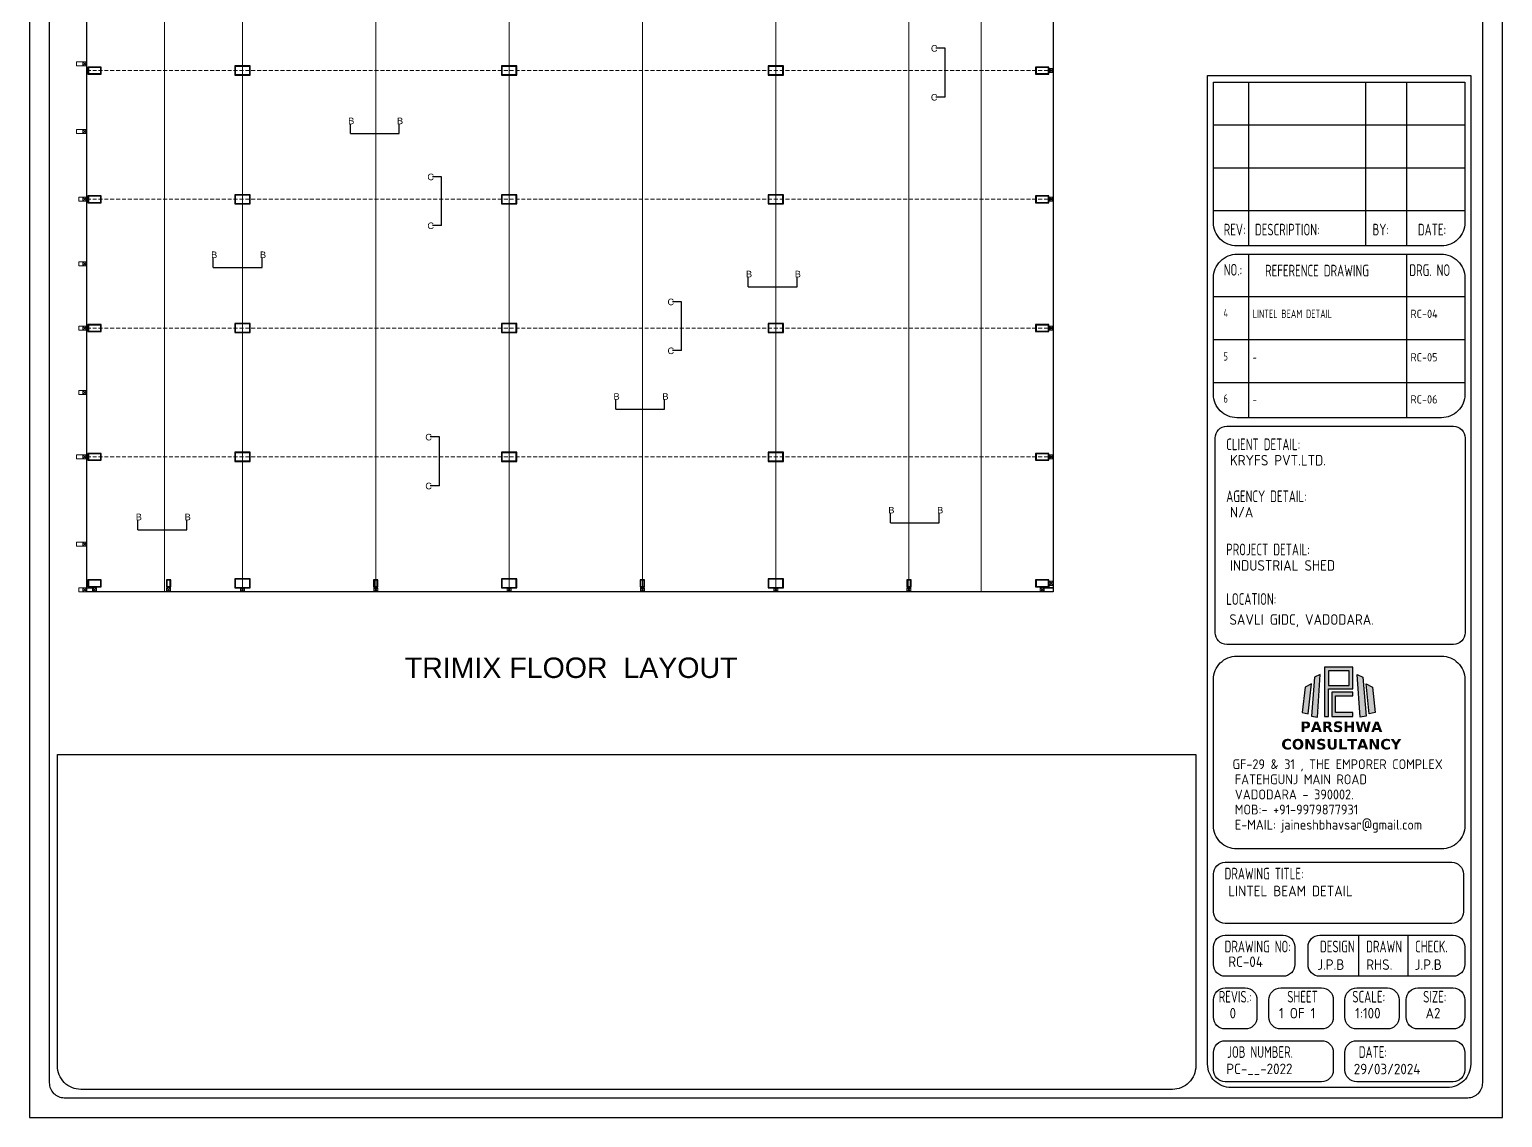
# Model space of a CAD drawing. Header units: inches. Extents: x -605 to 2991212, y -2872845 to 0.
# Drawn here: x 2906555 to 2991212, y -2337857 to -2275326 of the extents above; entities that cross this region are included whole.
import ezdxf
from ezdxf.enums import TextEntityAlignment as Align

# ---------------------------------------------------------------- set-up
doc = ezdxf.new("R2010")
doc.units = ezdxf.units.IN
doc.header["$LTSCALE"] = 600
doc.header["$MEASUREMENT"] = 0
doc.linetypes.add('DASHED2', pattern=[0.375, 0.25, -0.125])
for name, color, linetype, lineweight in [('beam', 2, 'Continuous', 13), ('GB', 6, 'Continuous', 20), ('rRCC 2', 40, 'Continuous', 15), ('rSHEET', 2, 'Continuous', 30)]:
    doc.layers.add(name, color=color, linetype=linetype, lineweight=lineweight)
doc.styles.add('DIM IN', font='arial.ttf')
doc.styles.get("Standard").update_dxf_attribs({"font": 'arial.ttf'})
doc.styles.add('TEXT3', font='geniso.shx')
doc.styles.add('TEXT3 0.75NA', font='geniso.shx', dxfattribs={"width": 0.75})

# ---------------------------------------------------------------- blocks, each defined once
blk = doc.blocks.new('Q')
at = {"linetype": 'Continuous', "ltscale": 0.5}
h = blk.add_hatch(color=10, dxfattribs=at)
h.dxf.hatch_style = 1
h.paths.add_polyline_path([(7.87, 17.31), (7.27, 9.83), (8.41, 9.62), (8.96, 17.82)])
h.paths.add_polyline_path([(17.1, 17.31), (17.7, 9.83), (16.56, 9.62), (16.01, 17.82)])
h = blk.add_hatch(color=152, dxfattribs=at)
h.dxf.hatch_style = 1
h.paths.add_polyline_path([(9.79, 19.18), (9.79, 9.76), (10.5, 9.76), (10.5, 15.05), (15.19, 15.05), (15.19, 19.18)])
h.paths.add_polyline_path([(10.5, 18.5), (10.5, 15.72), (14.45, 15.72), (14.45, 18.5)], flags=16)
h = blk.add_hatch(color=152, dxfattribs=at)
h.dxf.hatch_style = 1
h.paths.add_polyline_path([(6.07, 15.37), (5.53, 10.52), (6.67, 10.29), (7.27, 16.02)])
h.paths.add_polyline_path([(18.9, 15.37), (19.44, 10.52), (18.3, 10.29), (17.7, 16.02)])
h = blk.add_hatch(color=152, dxfattribs=at)
h.dxf.hatch_style = 1
h.paths.add_polyline_path([(11.15, 14.43), (11.15, 9.76), (15.19, 9.76), (15.19, 10.52), (11.87, 10.52), (11.87, 13.69), (15.19, 13.69), (15.19, 14.43)])
at = {"color": 10, "linetype": 'Continuous'}
for points in [[(7.87, 17.31), (7.27, 9.83), (8.41, 9.62), (8.96, 17.82), (7.87, 17.31)], [(17.1, 17.31), (17.7, 9.83), (16.56, 9.62), (16.01, 17.82), (17.1, 17.31)]]:
    blk.add_lwpolyline(points, dxfattribs=at)
at = {"color": 152, "linetype": 'Continuous'}
for points in [[(9.79, 19.18), (9.79, 9.76), (10.5, 9.76), (10.5, 15.05), (15.19, 15.05), (15.19, 19.18), (9.79, 19.18)], [(10.5, 18.5), (10.5, 15.72), (14.45, 15.72), (14.45, 18.5), (10.5, 18.5)], [(6.07, 15.37), (5.53, 10.52), (6.67, 10.29), (7.27, 16.02), (6.07, 15.37)], [(11.15, 14.43), (11.15, 9.76), (15.19, 9.76), (15.19, 10.52), (11.87, 10.52), (11.87, 13.69), (15.19, 13.69), (15.19, 14.43), (11.15, 14.43)], [(18.9, 15.37), (19.44, 10.52), (18.3, 10.29), (17.7, 16.02), (18.9, 15.37)]]:
    blk.add_lwpolyline(points, dxfattribs=at)
at = {"linetype": 'Continuous', "insert": (1.32, 8.82), "char_height": 2, "attachment_point": 1}
blk.add_mtext_dynamic_manual_height_columns('\\pxqc;{\\fVerdana|b1|i0|c0|p34;\\C152;PARSHWA\\PCONSULTANCY }', width=23.282, gutter_width=1, heights=[6.3], dxfattribs=at)

msp = doc.modelspace()

# ---------------------------------------------------------------- linework, layer by layer
at = {"color": 4}
for p, q in [((2959172.2, -2276404.2), (2958646.1, -2276404.2)), ((2959172.2, -2279211.2), (2959172.2, -2276404.2)), ((2959172.2, -2279211.2), (2958646.1, -2279211.2)), ((2924996.1, -2281312.3), (2924996.1, -2280786.2)), ((2924996.1, -2281312.3), (2927803.2, -2281312.3)), ((2927803.2, -2281312.3), (2927803.2, -2280786.2)), ((2930234.8, -2283789.3), (2929708.6, -2283789.3)), ((2930234.8, -2286596.3), (2930234.8, -2283789.3)), ((2930234.8, -2286596.3), (2929708.6, -2286596.3)), ((2917120.5, -2289003), (2917120.5, -2288476.9)), ((2917120.5, -2289003), (2919927.6, -2289003)), ((2919927.6, -2289003), (2919927.6, -2288476.9)), ((2947858.5, -2290111.5), (2947858.5, -2289585.4)), ((2950665.6, -2290111.5), (2950665.6, -2289585.4)), ((2947858.5, -2290111.5), (2950665.6, -2290111.5)), ((2944035.2, -2290975.7), (2943509.1, -2290975.7)), ((2944035.2, -2293782.7), (2944035.2, -2290975.7)), ((2944035.2, -2293782.7), (2943509.1, -2293782.7)), ((2940246.9, -2297145.2), (2940246.9, -2296619.1)), ((2943053.9, -2297145.2), (2943053.9, -2296619.1)), ((2940246.9, -2297145.2), (2943053.9, -2297145.2)), ((2930116.6, -2298743.4), (2929590.4, -2298743.4)), ((2930116.6, -2301550.4), (2930116.6, -2298743.4)), ((2930116.6, -2301550.4), (2929590.4, -2301550.4)), ((2956036.6, -2303678.1), (2956036.6, -2303152)), ((2958843.6, -2303678.1), (2958843.6, -2303152)), ((2912791.4, -2304072.9), (2912791.4, -2303546.8)), ((2912791.4, -2304072.9), (2915598.5, -2304072.9)), ((2915598.5, -2304072.9), (2915598.5, -2303546.8)), ((2956036.6, -2303678.1), (2958843.6, -2303678.1))]:
    msp.add_line(p, q, dxfattribs=at)
at = {"color": 1, "linetype": 'ByBlock'}
for points in [[(2909850.3, -2225524.3), (2965390.3, -2225524.3), (2965390.3, -2307648.8), (2909850.3, -2307648.8)], [(2909850.3, -2307418.8), (2910185.3, -2307418.8), (2910185.3, -2307648.8), (2909850.3, -2307648.8)], [(2964875.3, -2307418.8), (2965390.3, -2307418.8), (2965390.3, -2307648.8), (2964875.3, -2307648.8)], [(2965160.3, -2307271.3), (2965390.3, -2307271.3), (2965390.3, -2307418.8), (2965160.3, -2307418.8)]]:
    msp.add_lwpolyline(points, close=True, dxfattribs=at)
at = {"color": 6, "linetype": 'ByBlock'}
for points in [[(2910685.3, -2277886.4), (2910685.3, -2277486.4), (2909915.3, -2277486.4), (2909915.3, -2277886.4)], [(2919240.3, -2277948.9), (2919240.3, -2277423.9), (2918360.3, -2277423.9), (2918360.3, -2277948.9)], [(2934560.3, -2277948.9), (2934560.3, -2277423.9), (2933680.3, -2277423.9), (2933680.3, -2277948.9)], [(2949880.3, -2277948.9), (2949880.3, -2277423.9), (2949000.3, -2277423.9), (2949000.3, -2277948.9)], [(2965145.3, -2277886.4), (2965145.3, -2277486.4), (2964375.3, -2277486.4), (2964375.3, -2277886.4)], [(2919240.3, -2285348.9), (2919240.3, -2284823.9), (2918360.3, -2284823.9), (2918360.3, -2285348.9)], [(2934560.3, -2285348.9), (2934560.3, -2284823.9), (2933680.3, -2284823.9), (2933680.3, -2285348.9)], [(2949880.3, -2285348.9), (2949880.3, -2284823.9), (2949000.3, -2284823.9), (2949000.3, -2285348.9)], [(2910685.3, -2285286.4), (2910685.3, -2284886.4), (2909915.3, -2284886.4), (2909915.3, -2285286.4)], [(2965145.3, -2285286.4), (2965145.3, -2284886.4), (2964375.3, -2284886.4), (2964375.3, -2285286.4)], [(2910685.3, -2292686.4), (2910685.3, -2292286.4), (2909915.3, -2292286.4), (2909915.3, -2292686.4)], [(2919240.3, -2292748.9), (2919240.3, -2292223.9), (2918360.3, -2292223.9), (2918360.3, -2292748.9)], [(2934560.3, -2292748.9), (2934560.3, -2292223.9), (2933680.3, -2292223.9), (2933680.3, -2292748.9)], [(2949880.3, -2292748.9), (2949880.3, -2292223.9), (2949000.3, -2292223.9), (2949000.3, -2292748.9)], [(2965145.3, -2292686.4), (2965145.3, -2292286.4), (2964375.3, -2292286.4), (2964375.3, -2292686.4)], [(2910685.3, -2300086.4), (2910685.3, -2299686.4), (2909915.3, -2299686.4), (2909915.3, -2300086.4)], [(2919240.3, -2300148.9), (2919240.3, -2299623.9), (2918360.3, -2299623.9), (2918360.3, -2300148.9)], [(2934560.3, -2300148.9), (2934560.3, -2299623.9), (2933680.3, -2299623.9), (2933680.3, -2300148.9)], [(2949880.3, -2300148.9), (2949880.3, -2299623.9), (2949000.3, -2299623.9), (2949000.3, -2300148.9)], [(2965145.3, -2300086.4), (2965145.3, -2299686.4), (2964375.3, -2299686.4), (2964375.3, -2300086.4)], [(2910685.3, -2307356.3), (2910685.3, -2306956.3), (2909915.3, -2306956.3), (2909915.3, -2307356.3)], [(2914675.3, -2306956.3), (2914425.3, -2306956.3), (2914425.3, -2307356.3), (2914675.3, -2307356.3)], [(2919240.3, -2307418.8), (2919240.3, -2306893.8), (2918360.3, -2306893.8), (2918360.3, -2307418.8)], [(2926585.3, -2306956.3), (2926335.3, -2306956.3), (2926335.3, -2307356.3), (2926585.3, -2307356.3)], [(2934560.3, -2307418.8), (2934560.3, -2306893.8), (2933680.3, -2306893.8), (2933680.3, -2307418.8)], [(2941905.3, -2306956.3), (2941655.3, -2306956.3), (2941655.3, -2307356.3), (2941905.3, -2307356.3)], [(2949880.3, -2307418.8), (2949880.3, -2306893.8), (2949000.3, -2306893.8), (2949000.3, -2307418.8)], [(2957225.3, -2306956.3), (2956975.3, -2306956.3), (2956975.3, -2307356.3), (2957225.3, -2307356.3)], [(2965145.3, -2307356.3), (2965145.3, -2306956.3), (2964375.3, -2306956.3), (2964375.3, -2307356.3)]]:
    msp.add_lwpolyline(points, close=True, dxfattribs=at)
at = {"color": 3, "linetype": 'ByBlock'}
for points in [[(2910660.3, -2277861.4), (2910660.3, -2277511.4), (2909940.3, -2277511.4), (2909940.3, -2277861.4)], [(2919215.3, -2277923.9), (2919215.3, -2277448.9), (2918385.3, -2277448.9), (2918385.3, -2277923.9)], [(2934535.3, -2277923.9), (2934535.3, -2277448.9), (2933705.3, -2277448.9), (2933705.3, -2277923.9)], [(2949855.3, -2277923.9), (2949855.3, -2277448.9), (2949025.3, -2277448.9), (2949025.3, -2277923.9)], [(2965120.3, -2277861.4), (2965120.3, -2277511.4), (2964400.3, -2277511.4), (2964400.3, -2277861.4)], [(2919215.3, -2285323.9), (2919215.3, -2284848.9), (2918385.3, -2284848.9), (2918385.3, -2285323.9)], [(2934535.3, -2285323.9), (2934535.3, -2284848.9), (2933705.3, -2284848.9), (2933705.3, -2285323.9)], [(2949855.3, -2285323.9), (2949855.3, -2284848.9), (2949025.3, -2284848.9), (2949025.3, -2285323.9)], [(2910660.3, -2285261.4), (2910660.3, -2284911.4), (2909940.3, -2284911.4), (2909940.3, -2285261.4)], [(2965120.3, -2285261.4), (2965120.3, -2284911.4), (2964400.3, -2284911.4), (2964400.3, -2285261.4)], [(2910660.3, -2292661.4), (2910660.3, -2292311.4), (2909940.3, -2292311.4), (2909940.3, -2292661.4)], [(2919215.3, -2292723.9), (2919215.3, -2292248.9), (2918385.3, -2292248.9), (2918385.3, -2292723.9)], [(2934535.3, -2292723.9), (2934535.3, -2292248.9), (2933705.3, -2292248.9), (2933705.3, -2292723.9)], [(2949855.3, -2292723.9), (2949855.3, -2292248.9), (2949025.3, -2292248.9), (2949025.3, -2292723.9)], [(2965120.3, -2292661.4), (2965120.3, -2292311.4), (2964400.3, -2292311.4), (2964400.3, -2292661.4)], [(2910660.3, -2300061.4), (2910660.3, -2299711.4), (2909940.3, -2299711.4), (2909940.3, -2300061.4)], [(2919215.3, -2300123.9), (2919215.3, -2299648.9), (2918385.3, -2299648.9), (2918385.3, -2300123.9)], [(2934535.3, -2300123.9), (2934535.3, -2299648.9), (2933705.3, -2299648.9), (2933705.3, -2300123.9)], [(2949855.3, -2300123.9), (2949855.3, -2299648.9), (2949025.3, -2299648.9), (2949025.3, -2300123.9)], [(2965120.3, -2300061.4), (2965120.3, -2299711.4), (2964400.3, -2299711.4), (2964400.3, -2300061.4)], [(2910660.3, -2307331.3), (2910660.3, -2306981.3), (2909940.3, -2306981.3), (2909940.3, -2307331.3)], [(2914650.3, -2306981.3), (2914450.3, -2306981.3), (2914450.3, -2307331.3), (2914650.3, -2307331.3)], [(2919215.3, -2307393.8), (2919215.3, -2306918.8), (2918385.3, -2306918.8), (2918385.3, -2307393.8)], [(2926560.3, -2306981.3), (2926360.3, -2306981.3), (2926360.3, -2307331.3), (2926560.3, -2307331.3)], [(2934535.3, -2307393.8), (2934535.3, -2306918.8), (2933705.3, -2306918.8), (2933705.3, -2307393.8)], [(2941880.3, -2306981.3), (2941680.3, -2306981.3), (2941680.3, -2307331.3), (2941880.3, -2307331.3)], [(2949855.3, -2307393.8), (2949855.3, -2306918.8), (2949025.3, -2306918.8), (2949025.3, -2307393.8)], [(2957200.3, -2306981.3), (2957000.3, -2306981.3), (2957000.3, -2307331.3), (2957200.3, -2307331.3)], [(2965120.3, -2307331.3), (2965120.3, -2306981.3), (2964400.3, -2306981.3), (2964400.3, -2307331.3)]]:
    msp.add_lwpolyline(points, close=True, dxfattribs=at)
at = {"layer": 'GB', "color": 7, "linetype": 'DASHED2', "ltscale": 1.5}
for p, q in [((2909850.3, -2277686.4), (2965390.3, -2277686.4)), ((2909850.3, -2285086.4), (2965390.3, -2285086.4)), ((2909850.3, -2292486.4), (2965390.3, -2292486.4)), ((2909850.3, -2299886.4), (2965390.3, -2299886.4))]:
    msp.add_line(p, q, dxfattribs=at)
at = {"layer": 'GB', "color": 7, "ltscale": 1.5}
for points in [[(2914325.3, -2225524.3), (2914325.3, -2307648.8)], [(2918800.3, -2225524.3), (2918800.3, -2307648.8)], [(2926460.3, -2225524.3), (2926460.3, -2307648.8)], [(2934120.3, -2225524.3), (2934120.3, -2307648.8)], [(2941780.3, -2225524.3), (2941780.3, -2307648.8)], [(2949440.3, -2225524.3), (2949440.3, -2307648.8)], [(2957100.3, -2225524.3), (2957100.3, -2307648.8)], [(2961245.3, -2225524.3), (2961245.3, -2307648.8)]]:
    msp.add_lwpolyline(points, dxfattribs=at)
at = {"layer": 'rRCC 2', "color": 6}
for p, q in [((2909850.3, -2277191.4), (2909620.3, -2277421.4)), ((2909850.3, -2277421.4), (2909620.3, -2277191.4)), ((2965390.3, -2277571.4), (2965160.3, -2277801.4)), ((2965390.3, -2277801.4), (2965160.3, -2277571.4)), ((2909850.3, -2281081.4), (2909620.3, -2281311.4)), ((2909850.3, -2281311.4), (2909620.3, -2281081.4)), ((2909850.3, -2284971.4), (2909620.3, -2285201.4)), ((2909850.3, -2285201.4), (2909620.3, -2284971.4)), ((2965390.3, -2284971.4), (2965160.3, -2285201.4)), ((2965390.3, -2285201.4), (2965160.3, -2284971.4)), ((2909850.3, -2288671.4), (2909620.3, -2288901.4)), ((2909850.3, -2288901.4), (2909620.3, -2288671.4)), ((2909850.3, -2292371.4), (2909620.3, -2292601.4)), ((2909850.3, -2292601.4), (2909620.3, -2292371.4)), ((2965390.3, -2292371.4), (2965160.3, -2292601.4)), ((2965390.3, -2292601.4), (2965160.3, -2292371.4)), ((2909850.3, -2296071.4), (2909620.3, -2296301.4)), ((2909850.3, -2296301.4), (2909620.3, -2296071.4)), ((2909850.3, -2299771.4), (2909620.3, -2300001.4)), ((2909850.3, -2300001.4), (2909620.3, -2299771.4)), ((2965390.3, -2299771.4), (2965160.3, -2300001.4)), ((2965390.3, -2300001.4), (2965160.3, -2299771.4)), ((2909850.3, -2304788.8), (2909620.3, -2305018.8)), ((2909850.3, -2305018.8), (2909620.3, -2304788.8)), ((2909850.3, -2307418.8), (2909620.3, -2307648.8)), ((2909850.3, -2307648.8), (2909620.3, -2307418.8)), ((2910415.3, -2307418.8), (2910185.3, -2307648.8)), ((2910415.3, -2307648.8), (2910185.3, -2307418.8)), ((2914665.3, -2307418.8), (2914435.3, -2307648.8)), ((2914665.3, -2307648.8), (2914435.3, -2307418.8)), ((2918915.3, -2307418.8), (2918685.3, -2307648.8)), ((2918915.3, -2307648.8), (2918685.3, -2307418.8)), ((2926575.3, -2307418.8), (2926345.3, -2307648.8)), ((2926575.3, -2307648.8), (2926345.3, -2307418.8)), ((2934235.3, -2307418.8), (2934005.3, -2307648.8)), ((2934235.3, -2307648.8), (2934005.3, -2307418.8)), ((2941895.3, -2307418.8), (2941665.3, -2307648.8)), ((2941895.3, -2307648.8), (2941665.3, -2307418.8)), ((2949555.3, -2307418.8), (2949325.3, -2307648.8)), ((2949555.3, -2307648.8), (2949325.3, -2307418.8)), ((2957215.3, -2307418.8), (2956985.3, -2307648.8)), ((2957215.3, -2307648.8), (2956985.3, -2307418.8)), ((2964875.3, -2307418.8), (2964645.3, -2307648.8)), ((2964875.3, -2307648.8), (2964645.3, -2307418.8)), ((2965390.3, -2307041.3), (2965160.3, -2307271.3)), ((2965390.3, -2307271.3), (2965160.3, -2307041.3))]:
    msp.add_line(p, q, dxfattribs=at)
for points in [[(2909850.3, -2277421.4), (2909850.3, -2277191.4), (2909250.3, -2277191.4), (2909250.3, -2277421.4)], [(2909850.3, -2277191.4), (2909620.3, -2277191.4), (2909620.3, -2277421.4), (2909850.3, -2277421.4)], [(2965390.3, -2277571.4), (2965160.3, -2277571.4), (2965160.3, -2277801.4), (2965390.3, -2277801.4)], [(2909850.3, -2281311.4), (2909850.3, -2281081.4), (2909250.3, -2281081.4), (2909250.3, -2281311.4)], [(2909850.3, -2281081.4), (2909620.3, -2281081.4), (2909620.3, -2281311.4), (2909850.3, -2281311.4)], [(2909850.3, -2285201.4), (2909850.3, -2284971.4), (2909400.3, -2284971.4), (2909400.3, -2285201.4)], [(2909850.3, -2284971.4), (2909620.3, -2284971.4), (2909620.3, -2285201.4), (2909850.3, -2285201.4)], [(2965390.3, -2284971.4), (2965160.3, -2284971.4), (2965160.3, -2285201.4), (2965390.3, -2285201.4)], [(2909850.3, -2288901.4), (2909850.3, -2288671.4), (2909400.3, -2288671.4), (2909400.3, -2288901.4)], [(2909850.3, -2288671.4), (2909620.3, -2288671.4), (2909620.3, -2288901.4), (2909850.3, -2288901.4)], [(2909850.3, -2292601.4), (2909850.3, -2292371.4), (2909400.3, -2292371.4), (2909400.3, -2292601.4)], [(2909850.3, -2292371.4), (2909620.3, -2292371.4), (2909620.3, -2292601.4), (2909850.3, -2292601.4)], [(2965390.3, -2292371.4), (2965160.3, -2292371.4), (2965160.3, -2292601.4), (2965390.3, -2292601.4)], [(2909850.3, -2296301.4), (2909850.3, -2296071.4), (2909400.3, -2296071.4), (2909400.3, -2296301.4)], [(2909850.3, -2296071.4), (2909620.3, -2296071.4), (2909620.3, -2296301.4), (2909850.3, -2296301.4)], [(2909850.3, -2300001.4), (2909850.3, -2299771.4), (2909250.3, -2299771.4), (2909250.3, -2300001.4)], [(2909850.3, -2299771.4), (2909620.3, -2299771.4), (2909620.3, -2300001.4), (2909850.3, -2300001.4)], [(2965390.3, -2299771.4), (2965160.3, -2299771.4), (2965160.3, -2300001.4), (2965390.3, -2300001.4)], [(2909850.3, -2305018.8), (2909850.3, -2304788.8), (2909250.3, -2304788.8), (2909250.3, -2305018.8)], [(2909850.3, -2304788.8), (2909620.3, -2304788.8), (2909620.3, -2305018.8), (2909850.3, -2305018.8)], [(2909850.3, -2307648.8), (2909850.3, -2307418.8), (2909400.3, -2307418.8), (2909400.3, -2307648.8)], [(2909850.3, -2307418.8), (2909620.3, -2307418.8), (2909620.3, -2307648.8), (2909850.3, -2307648.8)], [(2910415.3, -2307418.8), (2910185.3, -2307418.8), (2910185.3, -2307648.8), (2910415.3, -2307648.8)], [(2914665.3, -2307418.8), (2914435.3, -2307418.8), (2914435.3, -2307648.8), (2914665.3, -2307648.8)], [(2918915.3, -2307418.8), (2918685.3, -2307418.8), (2918685.3, -2307648.8), (2918915.3, -2307648.8)], [(2926575.3, -2307418.8), (2926345.3, -2307418.8), (2926345.3, -2307648.8), (2926575.3, -2307648.8)], [(2934235.3, -2307418.8), (2934005.3, -2307418.8), (2934005.3, -2307648.8), (2934235.3, -2307648.8)], [(2941895.3, -2307418.8), (2941665.3, -2307418.8), (2941665.3, -2307648.8), (2941895.3, -2307648.8)], [(2949555.3, -2307418.8), (2949325.3, -2307418.8), (2949325.3, -2307648.8), (2949555.3, -2307648.8)], [(2957215.3, -2307418.8), (2956985.3, -2307418.8), (2956985.3, -2307648.8), (2957215.3, -2307648.8)], [(2964875.3, -2307418.8), (2964645.3, -2307418.8), (2964645.3, -2307648.8), (2964875.3, -2307648.8)], [(2965390.3, -2307041.3), (2965160.3, -2307041.3), (2965160.3, -2307271.3), (2965390.3, -2307271.3)]]:
    msp.add_lwpolyline(points, close=True, dxfattribs=at)
at = {"layer": 'rSHEET'}
for p, q in [((2976615.3, -2278364.4), (2976615.3, -2287770.3)), ((2983333.9, -2278364.4), (2983333.9, -2287770.3)), ((2985685.3, -2278364.4), (2985685.3, -2287770.3)), ((2989044.6, -2280827.8), (2974599.8, -2280827.8)), ((2989044.6, -2283291.3), (2974599.8, -2283291.3)), ((2989044.6, -2285754.8), (2974599.8, -2285754.8)), ((2976615.3, -2288235.2), (2976615.3, -2297641.2)), ((2985685.3, -2288235.2), (2985685.3, -2297641.2)), ((2989044.6, -2290698.7), (2974599.8, -2290698.7)), ((2989044.6, -2293162.1), (2974599.8, -2293162.1)), ((2989044.6, -2295625.6), (2974599.8, -2295625.6)), ((2982938.1, -2327378.4), (2982938.1, -2329737.8)), ((2985764.5, -2327378.4), (2985764.5, -2329737.8))]:
    msp.add_line(p, q, dxfattribs=at)
msp.add_lwpolyline([(2991211.7, -2337857.2), (2991211.7, -2218129), (2906555.3, -2218129), (2906555.3, -2337857.2)], close=True, dxfattribs=at)
for points in [[(2990073.6, -2335861.8), (2990073.6, -2220124.5, 0.4142136), (2989218.4, -2219269.3), (2908548.6, -2219269.3, 0.4142136), (2907693.4, -2220124.5), (2907693.4, -2335861.8, 0.4142136), (2908548.6, -2336717), (2989218.4, -2336717, 0.4142136)], [(2974263.8, -2277974), (2989380.5, -2277974), (2989380.5, -2334792.4, -0.4142136), (2988036.8, -2336136.1), (2975607.6, -2336136.1, -0.4142136), (2974263.8, -2334792.4)], [(2989044.6, -2278364.4), (2989044.6, -2286426.6, -0.4142136), (2987700.9, -2287770.3), (2975943.5, -2287770.3, -0.4142136), (2974599.8, -2286426.6), (2974599.8, -2278364.4)], [(2989044.6, -2289605.8), (2989044.6, -2296297.4, -0.4142136), (2987700.9, -2297641.2), (2975943.5, -2297641.2, -0.4142136), (2974599.8, -2296297.4), (2974599.8, -2289605.8, -0.4142136), (2975970.4, -2288235.2), (2987674, -2288235.2, -0.4142136)], [(2988388.1, -2310665.1), (2975365.5, -2310665.1, -0.4142136), (2974693.7, -2309993.3), (2974693.7, -2298802.6, -0.4142136), (2975365.5, -2298130.8), (2988388.1, -2298130.8, -0.4142136), (2989060, -2298802.6), (2989060, -2309993.3, -0.4142136)], [(2975943.5, -2311337), (2987700.9, -2311337, -0.4142136), (2989044.6, -2312680.7), (2989044.6, -2321078.8, -0.4142136), (2987700.9, -2322422.6), (2975943.5, -2322422.6, -0.4142136), (2974599.8, -2321078.8), (2974599.8, -2312680.7, -0.4142136)], [(2908163, -2316996.2), (2973582.9, -2316996.2), (2973582.9, -2334893.8, -0.4142136), (2972239.2, -2336237.5), (2909506.7, -2336237.5, -0.4142136), (2908163, -2334893.8)], [(2988291.4, -2326706.6), (2975271.6, -2326706.6, -0.4142136), (2974599.8, -2326034.7), (2974599.8, -2323859.8, -0.4142136), (2975271.6, -2323188), (2988291.4, -2323188, -0.4142136), (2988963.2, -2323859.8), (2988963.2, -2326034.7, -0.4142136)], [(2978604.3, -2329737.8), (2975271.6, -2329737.8, -0.4142136), (2974599.8, -2329065.9), (2974599.8, -2328050.3, -0.4142136), (2975271.6, -2327378.4), (2978604.3, -2327378.4, -0.4142136), (2979276.2, -2328050.3), (2979276.2, -2329065.9, -0.4142136)], [(2988372.8, -2329737.8), (2980705.9, -2329737.8, -0.4142136), (2980034, -2329065.9), (2980034, -2328050.3, -0.4142136), (2980705.9, -2327378.4), (2988372.8, -2327378.4, -0.4142136), (2989044.6, -2328050.3), (2989044.6, -2329065.9, -0.4142136)], [(2975271.6, -2330409.6), (2976427.5, -2330409.6, -0.4142136), (2977099.4, -2331081.5), (2977099.4, -2332097.1, -0.4142136), (2976427.5, -2332769), (2975271.6, -2332769, -0.4142136), (2974599.8, -2332097.1), (2974599.8, -2331081.5, -0.4142136)], [(2978461.9, -2330409.6), (2980814.4, -2330409.6, -0.4142136), (2981486.3, -2331081.5), (2981486.3, -2332097.1, -0.4142136), (2980814.4, -2332769), (2978461.9, -2332769, -0.4142136), (2977790, -2332097.1), (2977790, -2331081.5, -0.4142136)], [(2982830, -2330409.6), (2984593.6, -2330409.6, -0.4142136), (2985265.4, -2331081.5), (2985265.4, -2332097.1, -0.4142136), (2984593.6, -2332769), (2982830, -2332769, -0.4142136), (2982158.1, -2332097.1), (2982158.1, -2331081.5, -0.4142136)], [(2986347.6, -2330409.6), (2988372.8, -2330409.6, -0.4142136), (2989044.6, -2331081.5), (2989044.6, -2332097.1, -0.4142136), (2988372.8, -2332769), (2986347.6, -2332769, -0.4142136), (2985675.8, -2332097.1), (2985675.8, -2331081.5, -0.4142136)], [(2980814.4, -2335800.2), (2975271.6, -2335800.2, -0.4142136), (2974599.8, -2335128.3), (2974599.8, -2334112.7, -0.4142136), (2975271.6, -2333440.8), (2980814.4, -2333440.8, -0.4142136), (2981486.3, -2334112.7), (2981486.3, -2335128.3, -0.4142136)], [(2988372.8, -2335800.2), (2982830, -2335800.2, -0.4142136), (2982158.1, -2335128.3), (2982158.1, -2334112.7, -0.4142136), (2982830, -2333440.8), (2988372.8, -2333440.8, -0.4142136), (2989044.6, -2334112.7), (2989044.6, -2335128.3, -0.4142136)]]:
    msp.add_lwpolyline(points, format="xyb", close=True, dxfattribs=at)

# ---------------------------------------------------------------- block references
at = {"linetype": 'Continuous', "xscale": 301.0579259485935, "yscale": 301.0579259485935, "zscale": 301.0579259485935}
msp.add_blockref('Q', (2978041.2, -2317753.1), dxfattribs=at)

# ---------------------------------------------------------------- texts
at = {"layer": 'beam', "color": 4, "linetype": 'ByBlock', "lineweight": -2, "char_height": 376.5, "width": 167.555, "attachment_point": 1, "style": 'DIM IN'}
for s, insert in [('C', (2958361, -2276227.7)), ('C', (2958361, -2279034.7)), ('B', (2924872.3, -2280395.7)), ('B', (2927679.3, -2280395.7)), ('C', (2929423.5, -2283612.8)), ('C', (2929423.5, -2286419.9)), ('B', (2916996.7, -2288086.4)), ('B', (2919803.7, -2288086.4)), ('B', (2947734.7, -2289194.9)), ('B', (2950541.7, -2289194.9)), ('C', (2943224, -2290799.2)), ('C', (2943224, -2293606.2)), ('B', (2940123, -2296228.6)), ('B', (2942930, -2296228.6)), ('C', (2929305.3, -2298566.9)), ('C', (2929305.3, -2301374)), ('B', (2912667.6, -2303156.2)), ('B', (2915474.6, -2303156.2)), ('B', (2955912.7, -2302761.5)), ('B', (2958719.8, -2302761.5))]:
    msp.add_mtext(s, dxfattribs=dict(at, insert=insert))
at = {"layer": 'rRCC 2'}
msp.add_text('TRIMIX FLOOR  LAYOUT', height=1173.351, dxfattribs=at).set_placement((2937684.2, -2312008.7), align=Align.MIDDLE_CENTER)
at = {"layer": 'rSHEET', "style": 'TEXT3 0.75NA', "width": 0.75}
for s, height, p in [('REV:', 671.85, (2975188.5, -2287162.8)), ('DESCRIPTION:', 671.853, (2976979.5, -2287162.8)), ('BY:', 671.85, (2983744.7, -2287162.8)), ('DATE:', 671.85, (2986343.8, -2287162.8)), ('NO.:', 671.85, (2975188.5, -2289471.3)), ('REFERENCE DRAWING', 671.853, (2977567.5, -2289520.2)), ('DRG. NO', 671.85, (2985853.8, -2289495.6)), ('5', 475, (2975175.2, -2294354.7)), ('-', 475, (2976853.2, -2294402.9)), ('6', 475, (2975175.2, -2296775.1)), ('-', 475, (2976853.2, -2296823.3)), ('CLIENT DETAIL:', 671.853, (2975331.3, -2299504.9)), ('AGENCY DETAIL:', 671.853, (2975331.3, -2302491.4)), ('PROJECT DETAIL:', 671.853, (2975331.3, -2305548.3)), ('LOCATION:', 671.85, (2975331.3, -2308394.3)), ('DRAWING TITLE:', 671.853, (2975237.3, -2324175.6)), ('DRAWING NO:', 671.853, (2975237.3, -2328366.1)), ('DESIGN', 671.85, (2980720.7, -2328366.1)), ('DRAWN', 671.85, (2983375.8, -2328366.1)), ('CHECK.', 671.85, (2986185.1, -2328366.1)), ('REVIS.:', 671.85, (2974900.8, -2331249.4)), ('SHEET', 671.85, (2978839.6, -2331249.4)), ('SCALE:', 671.85, (2982577.3, -2331249.4)), ('SIZE:', 671.85, (2986650, -2331249.4)), ('JOB NUMBER.', 671.853, (2975389.2, -2334428.4)), ('DATE:', 671.85, (2982947.5, -2334428.4))]:
    msp.add_text(s, height=height, dxfattribs=at).set_placement(p)
at = {"layer": 'rSHEET', "color": 1, "style": 'TEXT3 0.75NA', "width": 0.75}
for s, height, p in [('4', 475, (2975175.2, -2291858.6)), ('LINTEL BEAM DETAIL', 475.048, (2976853.2, -2291906.7))]:
    msp.add_text(s, height=height, dxfattribs=at).set_placement(p)
at = {"layer": 'rSHEET', "color": 1, "style": 'TEXT3 0.75NA'}
msp.add_text('RC-04', height=475.05, dxfattribs=at).set_placement((2985923.2, -2291906.7))
at = {"layer": 'rSHEET'}
for s, height, style, p in [('RC-05', 475.05, 'TEXT3 0.75NA', (2985923.2, -2294402.9)), ('RC-06', 475.05, 'TEXT3 0.75NA', (2985923.2, -2296823.3)), ('KRYFS PVT.LTD.', 604.668, 'TEXT3', (2975545.3, -2300386.5)), ('N/A', 604.67, 'TEXT3', (2975545.3, -2303373)), ('INDUSTRIAL SHED', 604.668, 'TEXT3', (2975545.3, -2306429.9)), ('SAVLI GIDC, VADODARA.', 604.668, 'TEXT3', (2975516.2, -2309539.9)), ('LINTEL BEAM DETAIL', 604.668, 'TEXT3', (2975451.4, -2325140.1)), ('RC-04', 604.67, 'TEXT3', (2975451.4, -2329204.8)), ('J.P.B', 604.67, 'TEXT3', (2980565.1, -2329371.2)), ('RHS.', 604.67, 'TEXT3', (2983375.3, -2329371.2)), ('J.P.B', 604.67, 'TEXT3', (2986163.9, -2329371.2)), ('0', 604.7, 'TEXT3', (2975524.5, -2332163.6)), ('1 OF 1', 604.67, 'TEXT3', (2978366.7, -2332163.6)), ('1:100', 604.67, 'TEXT3', (2982738, -2332163.6)), ('A2', 604.67, 'TEXT3', (2986785.6, -2332163.6)), ('PC-__-2022', 604.67, 'TEXT3', (2975338, -2335363.3)), ('29/03/2024', 604.67, 'TEXT3', (2982661.9, -2335371.5))]:
    msp.add_text(s, height=height, dxfattribs=dict(at, style=style)).set_placement(p)
at = {"layer": 'rSHEET', "lineweight": 13, "style": 'TEXT3'}
for s, p in [('GF-29 & 31 , THE EMPORER COMPLEX', (2975695.7, -2317834.8)), ('FATEHGUNJ MAIN ROAD', (2975826, -2318703.7)), ('VADODARA - 390002.', (2975826, -2319572.6)), ('MOB:- +91-9979877931', (2975826, -2320441.5)), ('E-MAIL: jaineshbhavsar@gmail.com', (2975826, -2321310.4))]:
    msp.add_text(s, height=566.075, dxfattribs=at).set_placement(p)

doc.saveas('drawing.dxf')
